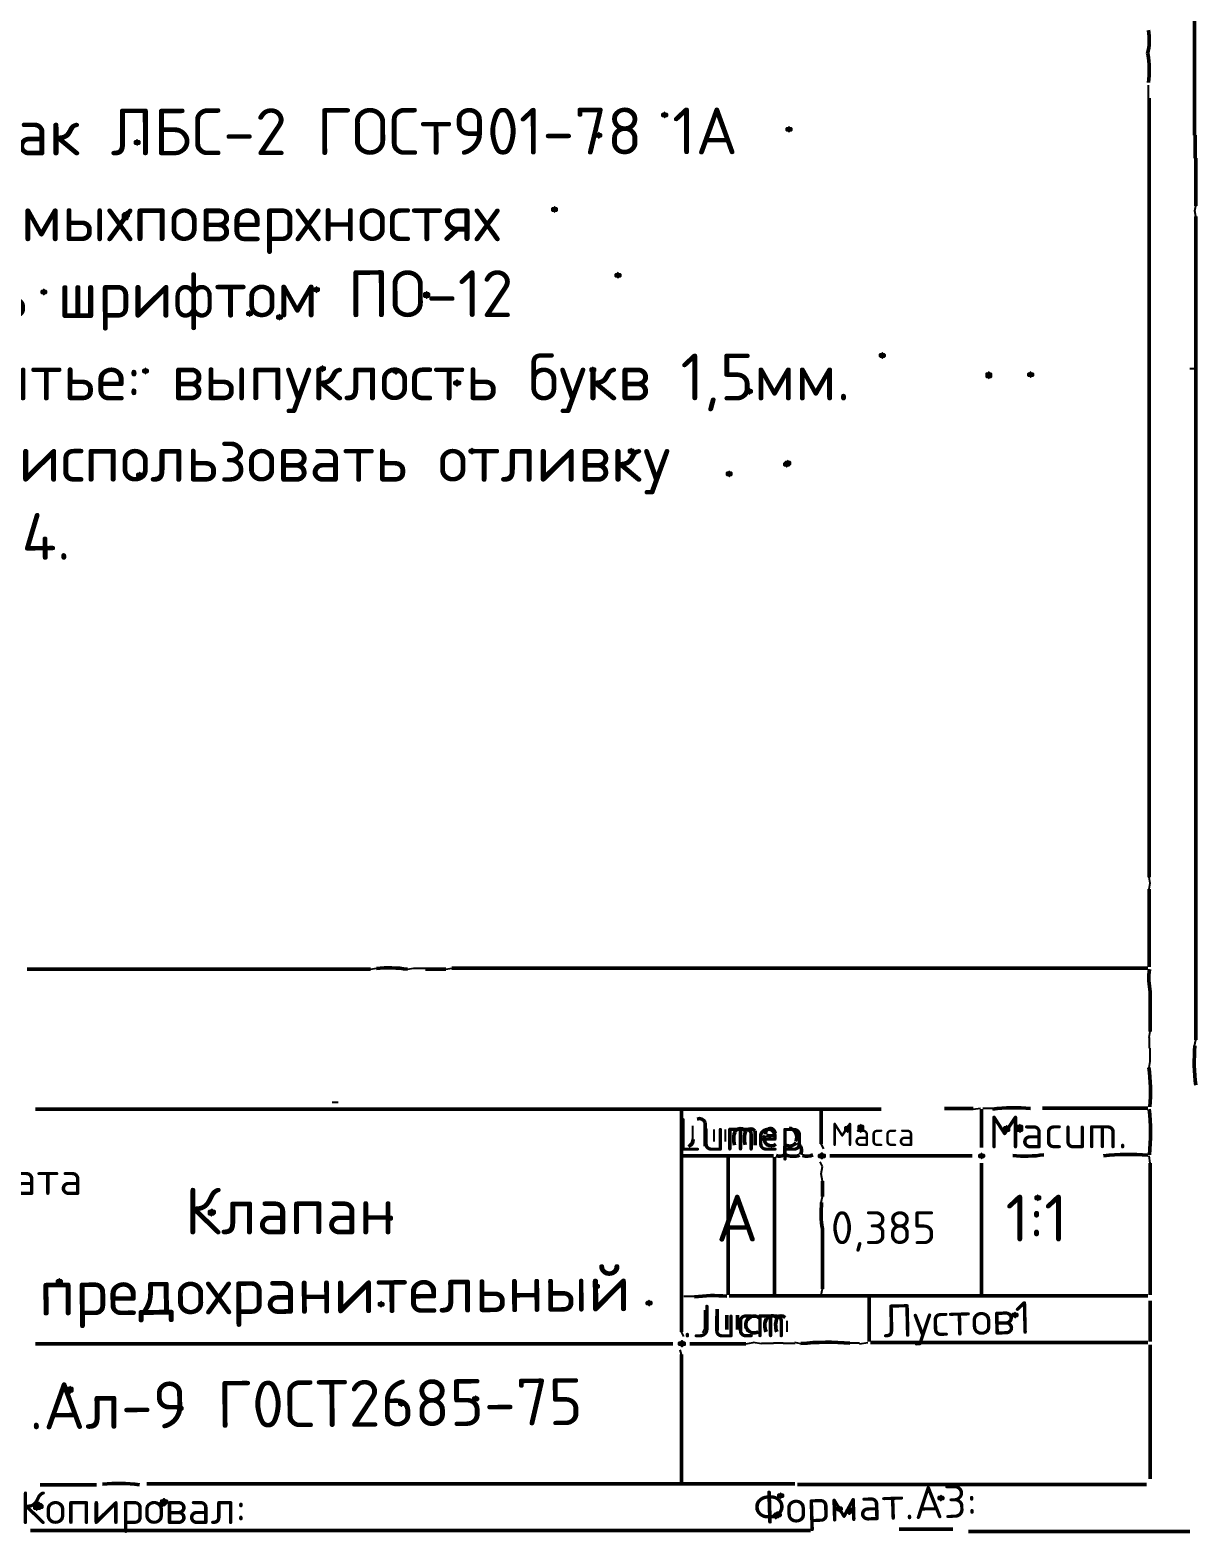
# Model space of a CAD drawing. Header units: millimetres. Extents: x 0 to 438, y 0 to 297.
# Drawn here: x 295.6 to 420.2, y -0.2 to 160.3 of the extents above; entities that cross this region are included whole.
import ezdxf

# ---------------------------------------------------------------- set-up
doc = ezdxf.new("R2010")
doc.units = ezdxf.units.MM
for name, color, linetype, lineweight in [('DIMS', 4, 'Continuous', 25), ('MAIN', 7, 'Continuous', 50), ('TEXT', 7, 'Continuous', 25), ('THIN', 3, 'Continuous', 25)]:
    doc.layers.add(name, color=color, linetype=linetype, lineweight=lineweight)
doc.styles.add('ESKD', font='isocpeur.ttf', dxfattribs={"oblique": 15})

msp = doc.modelspace()

# ---------------------------------------------------------------- hatches: boundary and pattern name
at = {"layer": 'DIMS'}
h = msp.add_hatch(color=256, dxfattribs=at)
h.dxf.hatch_style = 1
h.paths.add_polyline_path([(363.404, 151.664), (363.276, 151.536), (363.148, 151.536), (363.021, 151.408), (363.021, 151.152), (363.148, 151.025), (363.276, 151.025), (363.404, 150.897), (363.532, 151.025), (363.659, 151.025), (363.787, 151.152), (363.787, 151.408), (363.659, 151.536), (363.532, 151.536)])
h = msp.add_hatch(color=256, dxfattribs=at)
h.dxf.hatch_style = 1
h.paths.add_polyline_path([(356.377, 149.491), (356.249, 149.363), (356.122, 149.363), (355.994, 149.235), (355.994, 148.979), (356.122, 148.852), (356.249, 148.852), (356.377, 148.724), (356.505, 148.852), (356.633, 148.852), (356.76, 148.979), (356.76, 149.235), (356.633, 149.363), (356.505, 149.363)])
h = msp.add_hatch(color=256, dxfattribs=at)
h.dxf.hatch_style = 1
h.paths.add_polyline_path([(376.69, 150.13), (376.563, 150.002), (376.435, 150.002), (376.307, 149.874), (376.307, 149.618), (376.435, 149.491), (376.563, 149.491), (376.69, 149.363), (376.818, 149.491), (376.946, 149.491), (377.074, 149.618), (377.074, 149.874), (376.946, 150.002), (376.818, 150.002)])
h = msp.add_hatch(color=256, dxfattribs=at)
h.dxf.hatch_style = 1
h.paths.add_polyline_path([(307.063, 148.724), (306.935, 148.596), (306.808, 148.596), (306.68, 148.468), (306.68, 148.212), (306.808, 148.085), (306.935, 148.085), (307.063, 147.957), (307.191, 148.085), (307.319, 148.085), (307.446, 148.212), (307.446, 148.468), (307.319, 148.596), (307.191, 148.596)])
h = msp.add_hatch(color=256, dxfattribs=at)
h.dxf.hatch_style = 1
h.paths.add_polyline_path([(351.65, 141.566), (351.522, 141.438), (351.395, 141.438), (351.267, 141.31), (351.267, 141.054), (351.395, 140.926), (351.522, 140.926), (351.65, 140.799), (351.778, 140.926), (351.906, 140.926), (352.033, 141.054), (352.033, 141.31), (351.906, 141.438), (351.778, 141.438)])
h = msp.add_hatch(color=256, dxfattribs=at)
h.dxf.hatch_style = 1
h.paths.add_polyline_path([(305.913, 141.054), (305.786, 140.926), (305.658, 140.926), (305.402, 140.671), (305.402, 140.159), (305.53, 140.032), (305.658, 140.032), (305.786, 139.904), (305.913, 140.032), (306.041, 140.032), (306.169, 140.159), (306.169, 140.287), (306.297, 140.415), (306.297, 140.799), (306.169, 140.926), (306.041, 140.926)])
h = msp.add_hatch(color=256, dxfattribs=at)
h.dxf.hatch_style = 1
h.paths.add_polyline_path([(358.421, 134.535), (358.294, 134.407), (358.166, 134.407), (358.038, 134.28), (358.038, 134.024), (358.166, 133.896), (358.294, 133.896), (358.421, 133.768), (358.549, 133.896), (358.677, 133.896), (358.805, 134.024), (358.805, 134.28), (358.677, 134.407), (358.549, 134.407)])
h = msp.add_hatch(color=256, dxfattribs=at)
h.dxf.hatch_style = 1
h.paths.add_polyline_path([(297.098, 132.746), (296.97, 132.618), (296.843, 132.618), (296.715, 132.49), (296.715, 132.234), (296.843, 132.107), (296.97, 132.107), (297.098, 131.979), (297.226, 132.107), (297.354, 132.107), (297.481, 132.234), (297.481, 132.49), (297.354, 132.618), (297.226, 132.618)])
h = msp.add_hatch(color=256, dxfattribs=at)
h.dxf.hatch_style = 1
h.paths.add_polyline_path([(326.227, 133.001), (326.099, 132.873), (325.971, 132.873), (325.843, 132.746), (325.843, 132.49), (325.971, 132.362), (326.099, 132.362), (326.227, 132.234), (326.354, 132.362), (326.482, 132.362), (326.61, 132.49), (326.61, 132.746), (326.482, 132.873), (326.354, 132.873)])
h = msp.add_hatch(color=256, dxfattribs=at)
h.dxf.hatch_style = 1
h.paths.add_polyline_path([(337.98, 132.49), (337.852, 132.362), (337.725, 132.362), (337.597, 132.234), (337.597, 131.851), (337.725, 131.723), (337.852, 131.723), (337.98, 131.595), (338.108, 131.723), (338.236, 131.723), (338.363, 131.851), (338.363, 132.234), (338.236, 132.362), (338.108, 132.362)])
h = msp.add_hatch(color=256, dxfattribs=at)
h.dxf.hatch_style = 1
h.paths.add_polyline_path([(319.072, 130.445), (318.944, 130.317), (318.817, 130.317), (318.689, 130.189), (318.689, 129.934), (318.817, 129.806), (318.944, 129.806), (319.072, 129.678), (319.2, 129.806), (319.328, 129.806), (319.456, 129.934), (319.456, 130.189), (319.328, 130.317), (319.2, 130.317)])
h = msp.add_hatch(color=256, dxfattribs=at)
h.dxf.hatch_style = 1
h.paths.add_polyline_path([(322.266, 130.061), (322.138, 129.934), (322.011, 129.934), (321.883, 129.806), (321.883, 129.55), (322.011, 129.422), (322.138, 129.422), (322.266, 129.294), (322.394, 129.422), (322.522, 129.422), (322.649, 129.55), (322.649, 129.806), (322.522, 129.934), (322.394, 129.934)])
h = msp.add_hatch(color=256, dxfattribs=at)
h.dxf.hatch_style = 1
h.paths.add_polyline_path([(386.656, 125.971), (386.528, 125.843), (386.4, 125.843), (386.272, 125.715), (386.272, 125.46), (386.4, 125.332), (386.528, 125.332), (386.656, 125.204), (386.783, 125.332), (386.911, 125.332), (387.039, 125.46), (387.039, 125.715), (386.911, 125.843), (386.783, 125.843)])
h = msp.add_hatch(color=256, dxfattribs=at)
h.dxf.hatch_style = 1
h.paths.add_polyline_path([(307.957, 124.309), (307.83, 124.181), (307.702, 124.181), (307.574, 124.054), (307.574, 123.798), (307.702, 123.67), (307.83, 123.67), (307.957, 123.542), (308.085, 123.67), (308.213, 123.67), (308.341, 123.798), (308.341, 124.054), (308.213, 124.181), (308.085, 124.181)])
h = msp.add_hatch(color=256, dxfattribs=at)
h.dxf.hatch_style = 1
h.paths.add_polyline_path([(326.865, 124.565), (326.738, 124.437), (326.61, 124.437), (326.482, 124.309), (326.482, 124.054), (326.61, 123.926), (326.738, 123.926), (326.865, 123.798), (326.993, 123.926), (327.121, 123.926), (327.249, 124.054), (327.249, 124.309), (327.121, 124.437), (326.993, 124.437)])
h = msp.add_hatch(color=256, dxfattribs=at)
h.dxf.hatch_style = 1
h.paths.add_polyline_path([(334.659, 124.309), (334.531, 124.181), (334.403, 124.181), (334.275, 124.054), (334.275, 123.798), (334.403, 123.67), (334.531, 123.67), (334.659, 123.542), (334.786, 123.542), (334.914, 123.67), (335.042, 123.67), (335.17, 123.798), (335.17, 124.054), (335.042, 124.181), (334.914, 124.181), (334.786, 124.309)])
h = msp.add_hatch(color=256, dxfattribs=at)
h.dxf.hatch_style = 1
h.paths.add_polyline_path([(355.738, 124.437), (355.611, 124.309), (355.483, 124.309), (355.355, 124.181), (355.355, 123.926), (355.483, 123.798), (355.611, 123.798), (355.738, 123.67), (355.866, 123.798), (355.994, 123.798), (356.122, 123.926), (356.122, 124.181), (355.994, 124.309), (355.866, 124.309)])
h = msp.add_hatch(color=256, dxfattribs=at)
h.dxf.hatch_style = 1
h.paths.add_polyline_path([(398.026, 123.926), (397.898, 123.798), (397.77, 123.798), (397.643, 123.67), (397.643, 123.287), (397.77, 123.159), (397.898, 123.159), (398.026, 123.031), (398.154, 123.159), (398.281, 123.159), (398.409, 123.287), (398.409, 123.67), (398.281, 123.798), (398.154, 123.798)])
h = msp.add_hatch(color=256, dxfattribs=at)
h.dxf.hatch_style = 1
h.paths.add_polyline_path([(402.497, 123.926), (402.37, 123.798), (402.242, 123.798), (402.114, 123.67), (402.114, 123.414), (402.242, 123.287), (402.37, 123.287), (402.497, 123.159), (402.625, 123.287), (402.753, 123.287), (402.881, 123.414), (402.881, 123.67), (402.753, 123.798), (402.625, 123.798)])
h = msp.add_hatch(color=256, dxfattribs=at)
h.dxf.hatch_style = 1
h.paths.add_polyline_path([(341.174, 123.031), (341.046, 122.903), (340.919, 122.903), (340.791, 122.775), (340.791, 122.52), (340.919, 122.392), (341.046, 122.392), (341.174, 122.264), (341.302, 122.264), (341.43, 122.392), (341.557, 122.392), (341.685, 122.52), (341.685, 122.775), (341.557, 122.903), (341.43, 122.903), (341.302, 123.031)])
h = msp.add_hatch(color=256, dxfattribs=at)
h.dxf.hatch_style = 1
h.paths.add_polyline_path([(372.475, 122.136), (372.347, 122.008), (372.219, 122.008), (372.091, 121.881), (372.091, 121.625), (372.219, 121.497), (372.347, 121.497), (372.475, 121.369), (372.602, 121.497), (372.73, 121.497), (372.858, 121.625), (372.858, 121.881), (372.73, 122.008), (372.602, 122.008)])
h = msp.add_hatch(color=256, dxfattribs=at)
h.dxf.hatch_style = 1
h.paths.add_polyline_path([(342.835, 115.745), (342.707, 115.617), (342.579, 115.617), (342.452, 115.489), (342.452, 115.234), (342.579, 115.106), (342.707, 115.106), (342.835, 114.978), (342.963, 115.106), (343.09, 115.106), (343.218, 115.234), (343.218, 115.489), (343.09, 115.617), (342.963, 115.617)])
h = msp.add_hatch(color=256, dxfattribs=at)
h.dxf.hatch_style = 1
h.paths.add_polyline_path([(359.827, 115.745), (359.699, 115.617), (359.571, 115.617), (359.443, 115.489), (359.443, 115.234), (359.571, 115.106), (359.699, 115.106), (359.827, 114.978), (359.954, 115.106), (360.082, 115.106), (360.21, 115.234), (360.21, 115.489), (360.082, 115.617), (359.954, 115.617)])
h = msp.add_hatch(color=256, dxfattribs=at)
h.dxf.hatch_style = 1
h.paths.add_polyline_path([(376.563, 114.467), (376.435, 114.339), (376.307, 114.339), (376.052, 114.083), (376.052, 113.828), (376.179, 113.7), (376.307, 113.7), (376.435, 113.572), (376.563, 113.7), (376.69, 113.7), (376.946, 113.955), (376.946, 114.211), (376.818, 114.339), (376.69, 114.339)])
h = msp.add_hatch(color=256, dxfattribs=at)
h.dxf.hatch_style = 1
h.paths.add_polyline_path([(307.319, 113.189), (307.191, 113.061), (307.063, 113.061), (306.935, 112.933), (306.935, 112.677), (307.063, 112.549), (307.191, 112.549), (307.319, 112.422), (307.446, 112.549), (307.574, 112.549), (307.702, 112.677), (307.702, 112.933), (307.574, 113.061), (307.446, 113.061)])
h = msp.add_hatch(color=256, dxfattribs=at)
h.dxf.hatch_style = 1
h.paths.add_polyline_path([(370.303, 113.316), (370.175, 113.189), (370.047, 113.189), (369.919, 113.061), (369.919, 112.805), (370.047, 112.677), (370.175, 112.677), (370.303, 112.549), (370.43, 112.677), (370.558, 112.677), (370.686, 112.805), (370.686, 113.061), (370.558, 113.189), (370.43, 113.189)])
h = msp.add_hatch(color=256, dxfattribs=at)
h.dxf.hatch_style = 1
h.paths.add_polyline_path([(382.951, 43.396), (382.823, 43.269), (382.695, 43.269), (382.567, 43.141), (382.567, 42.757), (382.695, 42.629), (382.823, 42.629), (382.951, 42.502), (383.078, 42.629), (383.206, 42.629), (383.334, 42.757), (383.334, 43.141), (383.206, 43.269), (383.078, 43.269)])
h = msp.add_hatch(color=256, dxfattribs=at)
h.dxf.hatch_style = 1
h.paths.add_polyline_path([(384.356, 43.524), (384.228, 43.396), (384.1, 43.396), (383.973, 43.269), (383.973, 42.757), (384.1, 42.629), (384.228, 42.629), (384.356, 42.502), (384.484, 42.629), (384.611, 42.629), (384.739, 42.757), (384.739, 43.269), (384.611, 43.396), (384.484, 43.396)])
h = msp.add_hatch(color=256, dxfattribs=at)
h.dxf.hatch_style = 1
h.paths.add_polyline_path([(399.942, 43.396), (399.814, 43.269), (399.687, 43.269), (399.559, 43.141), (399.559, 42.757), (399.687, 42.629), (399.814, 42.629), (399.942, 42.502), (400.07, 42.629), (400.198, 42.629), (400.325, 42.757), (400.325, 43.141), (400.198, 43.269), (400.07, 43.269)])
h = msp.add_hatch(color=256, dxfattribs=at)
h.dxf.hatch_style = 1
h.paths.add_polyline_path([(401.348, 43.524), (401.22, 43.396), (401.092, 43.396), (400.964, 43.269), (400.964, 42.757), (401.092, 42.629), (401.22, 42.629), (401.348, 42.502), (401.475, 42.629), (401.603, 42.629), (401.731, 42.757), (401.731, 43.269), (401.603, 43.396), (401.475, 43.396)])
h = msp.add_hatch(color=256, dxfattribs=at)
h.dxf.hatch_style = 1
h.paths.add_polyline_path([(380.14, 40.456), (380.012, 40.329), (379.884, 40.329), (379.757, 40.201), (379.757, 39.945), (379.884, 39.817), (380.012, 39.817), (380.14, 39.689), (380.268, 39.689), (380.395, 39.817), (380.523, 39.817), (380.651, 39.945), (380.651, 40.201), (380.523, 40.329), (380.395, 40.329), (380.268, 40.456)])
h = msp.add_hatch(color=256, dxfattribs=at)
h.dxf.hatch_style = 1
h.paths.add_polyline_path([(397.259, 40.456), (397.132, 40.329), (397.004, 40.329), (396.876, 40.201), (396.876, 39.945), (397.004, 39.817), (397.132, 39.817), (397.259, 39.689), (397.387, 39.817), (397.515, 39.817), (397.643, 39.945), (397.643, 40.201), (397.515, 40.329), (397.387, 40.329)])
h = msp.add_hatch(color=256, dxfattribs=at)
h.dxf.hatch_style = 1
h.paths.add_polyline_path([(403.264, 35.983), (403.136, 35.855), (403.008, 35.855), (402.881, 35.727), (402.881, 35.471), (403.008, 35.343), (403.136, 35.343), (403.264, 35.216), (403.392, 35.343), (403.519, 35.343), (403.647, 35.471), (403.647, 35.727), (403.519, 35.855), (403.392, 35.855)])
h = msp.add_hatch(color=256, dxfattribs=at)
h.dxf.hatch_style = 1
h.paths.add_polyline_path([(314.984, 34.449), (314.856, 34.321), (314.729, 34.321), (314.601, 34.193), (314.601, 33.81), (314.729, 33.682), (314.856, 33.682), (314.984, 33.554), (315.112, 33.682), (315.24, 33.682), (315.495, 33.937), (315.495, 34.193), (315.367, 34.321), (315.24, 34.321), (315.112, 34.449)])
h = msp.add_hatch(color=256, dxfattribs=at)
h.dxf.hatch_style = 1
h.paths.add_polyline_path([(334.02, 33.81), (333.892, 33.682), (333.764, 33.682), (333.637, 33.554), (333.637, 33.298), (333.764, 33.17), (333.892, 33.17), (334.02, 33.043), (334.148, 33.17), (334.275, 33.17), (334.403, 33.298), (334.403, 33.554), (334.275, 33.682), (334.148, 33.682)])
h = msp.add_hatch(color=256, dxfattribs=at)
h.dxf.hatch_style = 1
h.paths.add_polyline_path([(298.759, 27.035), (298.631, 26.907), (298.503, 26.907), (298.376, 26.779), (298.376, 26.524), (298.503, 26.396), (298.631, 26.396), (298.759, 26.268), (298.887, 26.396), (299.014, 26.396), (299.142, 26.524), (299.142, 26.779), (299.014, 26.907), (298.887, 26.907)])
h = msp.add_hatch(color=256, dxfattribs=at)
h.dxf.hatch_style = 1
h.paths.add_polyline_path([(356.122, 26.524), (355.994, 26.396), (355.866, 26.396), (355.738, 26.268), (355.738, 26.012), (355.866, 25.884), (355.994, 25.884), (356.122, 25.757), (356.249, 25.884), (356.377, 25.884), (356.505, 26.012), (356.505, 26.268), (356.377, 26.396), (356.249, 26.396)])
h = msp.add_hatch(color=256, dxfattribs=at)
h.dxf.hatch_style = 1
h.paths.add_polyline_path([(333.125, 24.606), (332.998, 24.478), (332.87, 24.478), (332.742, 24.351), (332.742, 24.095), (332.87, 23.967), (332.998, 23.967), (333.125, 23.839), (333.253, 23.967), (333.381, 23.967), (333.509, 24.095), (333.509, 24.351), (333.381, 24.478), (333.253, 24.478)])
h = msp.add_hatch(color=256, dxfattribs=at)
h.dxf.hatch_style = 1
h.paths.add_polyline_path([(361.743, 24.734), (361.615, 24.606), (361.487, 24.606), (361.36, 24.478), (361.36, 24.223), (361.487, 24.095), (361.615, 24.095), (361.743, 23.967), (361.871, 24.095), (361.998, 24.095), (362.126, 24.223), (362.126, 24.478), (361.998, 24.606), (361.871, 24.606)])
h = msp.add_hatch(color=256, dxfattribs=at)
h.dxf.hatch_style = 1
h.paths.add_polyline_path([(400.837, 23.456), (400.709, 23.328), (400.581, 23.328), (400.453, 23.2), (400.453, 22.944), (400.581, 22.817), (400.709, 22.817), (400.837, 22.689), (400.964, 22.817), (401.092, 22.817), (401.22, 22.944), (401.22, 23.2), (401.092, 23.328), (400.964, 23.328)])
h = msp.add_hatch(color=256, dxfattribs=at)
h.dxf.hatch_style = 1
h.paths.add_polyline_path([(365.192, 20.388), (365.065, 20.26), (364.937, 20.26), (364.809, 20.132), (364.809, 19.877), (364.937, 19.749), (365.065, 19.749), (365.192, 19.621), (365.32, 19.621), (365.448, 19.749), (365.576, 19.749), (365.703, 19.877), (365.703, 20.132), (365.576, 20.26), (365.448, 20.26), (365.32, 20.388)])
h = msp.add_hatch(color=256, dxfattribs=at)
h.dxf.hatch_style = 1
h.paths.add_polyline_path([(299.909, 15.531), (299.781, 15.403), (299.653, 15.403), (299.525, 15.275), (299.525, 14.892), (299.653, 14.764), (299.781, 14.764), (299.909, 14.636), (300.037, 14.764), (300.164, 14.764), (300.292, 14.892), (300.292, 15.275), (300.164, 15.403), (300.037, 15.403)])
h = msp.add_hatch(color=256, dxfattribs=at)
h.dxf.hatch_style = 1
h.paths.add_polyline_path([(343.218, 14.508), (343.09, 14.38), (342.963, 14.38), (342.835, 14.252), (342.835, 13.997), (342.963, 13.869), (343.09, 13.869), (343.218, 13.741), (343.346, 13.869), (343.474, 13.869), (343.602, 13.997), (343.602, 14.252), (343.474, 14.38), (343.346, 14.38)])
h = msp.add_hatch(color=256, dxfattribs=at)
h.dxf.hatch_style = 1
h.paths.add_polyline_path([(311.662, 13.485), (311.535, 13.358), (311.407, 13.358), (311.279, 13.23), (311.279, 12.974), (311.407, 12.846), (311.535, 12.846), (311.662, 12.719), (311.79, 12.846), (311.918, 12.846), (312.046, 12.974), (312.046, 13.23), (311.918, 13.358), (311.79, 13.358)])
h = msp.add_hatch(color=256, dxfattribs=at)
h.dxf.hatch_style = 1
h.paths.add_polyline_path([(335.297, 13.997), (335.17, 13.869), (335.042, 13.869), (334.914, 13.741), (334.914, 13.485), (335.042, 13.358), (335.17, 13.358), (335.297, 13.23), (335.425, 13.358), (335.553, 13.358), (335.681, 13.485), (335.681, 13.741), (335.553, 13.869), (335.425, 13.869)])
h = msp.add_hatch(color=256, dxfattribs=at)
h.dxf.hatch_style = 1
h.paths.add_polyline_path([(309.874, 3.515), (309.746, 3.387), (309.618, 3.387), (309.49, 3.26), (309.49, 3.132), (309.363, 3.004), (309.363, 2.748), (309.49, 2.62), (309.618, 2.62), (309.746, 2.493), (309.874, 2.62), (310.002, 2.62), (310.385, 3.004), (310.385, 3.26), (310.257, 3.387), (310.129, 3.387), (310.002, 3.515)])
h = msp.add_hatch(color=256, dxfattribs=at)
h.dxf.hatch_style = 1
h.paths.add_polyline_path([(375.796, 4.154), (375.668, 4.026), (375.541, 4.026), (375.413, 3.899), (375.413, 3.643), (375.541, 3.515), (375.668, 3.515), (375.796, 3.387), (375.924, 3.515), (376.052, 3.515), (376.179, 3.643), (376.179, 3.899), (376.052, 4.026), (375.924, 4.026)])
h = msp.add_hatch(color=256, dxfattribs=at)
h.dxf.hatch_style = 1
h.paths.add_polyline_path([(392.916, 3.899), (392.788, 3.771), (392.66, 3.771), (392.532, 3.643), (392.532, 3.387), (392.66, 3.26), (392.788, 3.26), (392.916, 3.132), (393.043, 3.26), (393.171, 3.26), (393.299, 3.387), (393.299, 3.643), (393.171, 3.771), (393.043, 3.771)])
h = msp.add_hatch(color=256, dxfattribs=at)
h.dxf.hatch_style = 1
h.paths.add_polyline_path([(296.459, 3.132), (296.332, 3.004), (296.204, 3.004), (296.076, 2.876), (296.076, 2.748), (295.948, 2.62), (295.948, 2.365), (296.076, 2.237), (296.204, 2.237), (296.332, 2.109), (296.459, 2.237), (296.715, 2.237), (296.843, 2.365), (296.97, 2.365), (297.098, 2.493), (297.098, 2.748), (296.843, 3.004), (296.715, 3.004), (296.587, 3.132)])
h = msp.add_hatch(color=256, dxfattribs=at)
h.dxf.hatch_style = 1
h.paths.add_polyline_path([(375.413, 2.109), (375.285, 1.981), (375.157, 1.981), (374.902, 1.726), (374.902, 1.47), (375.03, 1.342), (375.157, 1.342), (375.285, 1.214), (375.413, 1.342), (375.541, 1.342), (375.668, 1.47), (375.796, 1.47), (375.924, 1.598), (375.924, 1.853), (375.796, 1.981), (375.668, 1.981), (375.541, 2.109)])
h = msp.add_hatch(color=256, dxfattribs=at)
h.dxf.hatch_style = 1
h.paths.add_polyline_path([(382.056, 2.748), (381.929, 2.62), (381.801, 2.62), (381.673, 2.493), (381.673, 2.237), (381.801, 2.109), (381.929, 2.109), (382.056, 1.981), (382.184, 2.109), (382.312, 2.109), (382.44, 2.237), (382.44, 2.493), (382.312, 2.62), (382.184, 2.62)])
h = msp.add_hatch(color=256, dxfattribs=at)
h.dxf.hatch_style = 1
h.paths.add_polyline_path([(383.206, 2.62), (383.078, 2.493), (382.951, 2.493), (382.695, 2.237), (382.695, 1.981), (382.823, 1.853), (382.951, 1.853), (383.078, 1.726), (383.206, 1.726), (383.334, 1.853), (383.462, 1.853), (383.589, 1.981), (383.589, 2.365), (383.462, 2.493), (383.334, 2.493)])

# ---------------------------------------------------------------- linework, layer by layer
at = {"layer": 'MAIN'}
for p, q in [((420, 149.107), (420, 230.276)), ((415.145, 69.856), (415.145, 153.07)), ((420.064, 146.677), (420.064, 149.109)), ((420.128, 141.566), (420.128, 146.679)), ((420.128, 52.472), (420.128, 140.415)), ((415.145, 60.269), (415.145, 68.578)), ((295.31, 60.014), (331.976, 60.014)), ((337.852, 60.014), (340.024, 60.014)), ((340.663, 60.141), (415.017, 60.141)), ((415.273, 53.367), (415.273, 57.585)), ((296.204, 45.058), (386.528, 45.058)), ((396.366, 45.122), (393.298, 45.122)), ((397.259, 40.968), (397.259, 45.058)), ((415.017, 45.186), (403.775, 45.186)), ((365.192, 21.283), (365.192, 44.93)), ((367.735, 41.095), (367.735, 43.652)), ((380.14, 41.351), (380.14, 44.93)), ((373.075, 41.222), (373.075, 42.733)), ((365.32, 40.073), (375.03, 40.073)), ((370.175, 25.245), (370.175, 39.945)), ((375.157, 25.245), (375.157, 39.945)), ((381.034, 40.073), (396.237, 40.073)), ((397.259, 25.245), (397.259, 39.306)), ((415.273, 25.245), (415.273, 39.306)), ((380.268, 35.727), (380.268, 37.389)), ((380.268, 25.884), (380.268, 32.276)), ((370.303, 25.117), (415.017, 25.117)), ((385.25, 20.26), (385.25, 24.99)), ((415.273, 20.26), (415.273, 24.606)), ((367.76, 21.666), (367.76, 23.584)), ((369.012, 21.411), (369.012, 23.711)), ((370.06, 21.538), (370.06, 23.072)), ((371.184, 21.538), (371.184, 23.072)), ((296.204, 20.005), (364.298, 20.005)), ((366.087, 20.005), (372.091, 20.005)), ((385.378, 20.132), (415.017, 20.132)), ((415.273, 5.56), (415.273, 19.877)), ((365.192, 5.177), (365.192, 18.854)), ((296.715, 4.921), (302.719, 4.921)), ((308.085, 5.049), (377.329, 5.049)), ((377.585, 4.974), (414.89, 4.974)), ((295.693, 0.064), (378.99, 0.064)), ((388.444, 0.192), (394.193, 0.192)), ((395.854, -0.064), (419.489, -0.064))]:
    msp.add_line(p, q, dxfattribs=at)
for centre, radius, start, end in [((408.809, 159.257), 6.355, 346.78711, 9.83956), ((403.732, 156.005), 11.437, 353.6328, 9.03348), ((333.927, 47.4), 12.766, 80.94755, 95.87957), ((423.127, 59.091), 8.002, 173.40944, 190.85733), ((438.718, 50.197), 18.744, 175.00486, 187.90753), ((396.762, 46.973), 18.535, 354.87908, 7.92615), ((400.731, 26.28), 18.936, 84.66173, 97.04766), ((395.154, 42.481), 20.155, 353.49359, 7.34626), ((367.115, 43.383), 0.676, 23.89062, 111.90907), ((365.636, 41.828), 0.818, 293.80138, 2.36684), ((373.352, 41.841), 2.568, 158.97476, 193.6725), ((371.503, 42.236), 0.754, 54.6126, 135.78776), ((374.15, 41.911), 2.228, 157.64643, 197.45739), ((372.573, 42.337), 0.619, 40.40154, 122.85566), ((374.796, 41.894), 0.753, 151.94918, 312.02009), ((374.691, 42.482), 0.514, 2.38247, 191.04457), ((374.638, 43.103), 0.892, 246.37327, 305.45179), ((376.574, 42.114), 0.939, 330.1274, 82.62268), ((375.66, 40.93), 0.892, 246.37327, 305.45179), ((377.153, 42.256), 2.225, 247.62372, 287.47375), ((376.749, 41.991), 0.863, 240.08377, 324.15895), ((376.99, 40.655), 1.022, 335.0744, 54.17885), ((378.595, 41.387), 1.352, 249.21512, 298.75772), ((401.96, 53.311), 13.265, 264.05376, 278.42916), ((412.929, 15.767), 24.466, 85.11452, 96.19527), ((390.204, 33.969), 10.088, 173.65457, 189.66864), ((368.603, 11.008), 14.137, 84.15804, 98.16372), ((372.962, 22.054), 0.901, 49.90647, 297.83207), ((375.714, 21.946), 1.608, 152.46775, 204.5507), ((374.931, 22.151), 0.834, 54.12958, 140.05237), ((377.204, 21.984), 1.943, 155.07106, 201.38957), ((375.843, 22.319), 0.659, 48.54623, 130.83099), ((380.861, -9.249), 29.414, 85.43571, 95.64691), ((305.06, -12.839), 17.918, 82.75359, 95.4355)]:
    msp.add_arc(centre, radius, start, end, dxfattribs=at)
at = {"layer": 'THIN'}
for p, q in [((415.081, 153.067), (415.081, 154.479)), ((420.026, 141.054), (420.128, 141.566)), ((420.128, 140.415), (420.026, 141.054)), ((419.489, 124.181), (420, 124.181)), ((415.273, 69.217), (415.145, 69.856)), ((415.145, 68.578), (415.273, 69.217)), ((331.976, 60.014), (332.614, 60.141)), ((335.936, 60.014), (336.575, 60.141)), ((337.856, 60.077), (336.572, 60.077)), ((340.024, 60.014), (340.663, 60.141)), ((415.145, 52.728), (415.273, 53.367)), ((415.209, 51.574), (415.209, 52.731)), ((415.273, 50.171), (415.273, 51.577)), ((420, 51.833), (420.128, 52.472)), ((415.145, 49.532), (415.273, 50.171)), ((327.887, 45.825), (328.526, 45.825)), ((396.365, 45.058), (397.132, 45.186)), ((398.413, 45.122), (397.383, 45.122)), ((366.406, 41.86), (366.406, 43.271)), ((368.68, 41.606), (368.68, 42.886)), ((369.894, 41.606), (369.894, 42.886)), ((376.192, 41.351), (376.192, 42.63)), ((376.179, 40.329), (376.179, 41.096)), ((380.395, 40.84), (380.14, 41.351)), ((380.268, 38.923), (380.012, 39.434)), ((380.14, 38.156), (380.268, 38.923)), ((415.273, 39.306), (415.145, 40.073)), ((380.268, 37.389), (380.14, 38.156)), ((380.14, 35.088), (380.268, 35.727)), ((380.14, 25.245), (380.268, 25.884)), ((366.601, 25.054), (365.444, 25.054)), ((365.448, 20.771), (365.192, 21.283)), ((367.492, 21.155), (367.748, 21.666)), ((376.499, 21.279), (376.499, 22.437)), ((365.192, 18.854), (365.065, 19.365)), ((372.091, 20.005), (372.858, 20.132)), ((373.752, 20.005), (372.858, 20.132)), ((373.749, 20.068), (375.033, 20.068)), ((376.056, 20.068), (375.026, 20.068)), ((376.049, 20.068), (377.332, 20.068)), ((377.968, 20.005), (377.329, 20.132)), ((384.232, 20.068), (383.202, 20.068)), ((384.228, 20.005), (385.122, 20.132))]:
    msp.add_line(p, q, dxfattribs=at)

# ---------------------------------------------------------------- texts
at = {"layer": 'TEXT', "style": 'ESKD'}
for s, height, rotation, p in [('4. Покрытие: лак ЛБС-2 ГОСт901-78 1А', 5, 0.10146, (246.506, 146.863)), ('5. Маркировать шрифтом ПО-12', 5, 0.12328, (246.506, 129.479)), ('детали:0130-04-124.', 5, 0.57324, (237.759, 103.148)), ('предохранительный', 5, 0.43264, (296.587, 23.001)), ('Лустов1', 3.5, 1.39792, (386.783, 20.683)), ('.Aл-9 Г0СТ2685-75', 5, 0.45677, (295.565, 10.858)), ('Формат.A3:', 3.5, 1.75433, (372.925, 0.744))]:
    msp.add_text(s, height=height, rotation=rotation, dxfattribs=at).set_placement(p)
for s, height, p in [('на необрабатываемыхповерхностях', 5, (238.075, 137.787)), ('ГОсТ.2930-62 в литье: выпуклость букв 1,5мм.', 5, (237.819, 120.787)), ('6. Допускается использовать отливку', 5, (246.506, 112.095)), ('Lumep', 3.5, (364.809, 40.624)), ('Macca', 2.5, (381.162, 41.124)), ('Macum.', 3.5, (398.026, 40.879)), ('Подпись Дата', 3.5, (270.269, 35.894)), ('Клапан', 5, (312.173, 31.693)), ('A', 5, (368.897, 30.926)), ('1:1', 5, (399.814, 30.926)), ('0,385', 3.5, (381.162, 30.653)), ('.Jucm', 3.5, (365.32, 20.683)), ('Копировал:', 3.5, (294.543, 0.743))]:
    msp.add_text(s, height=height, dxfattribs=at).set_placement(p)

doc.saveas('drawing.dxf')
